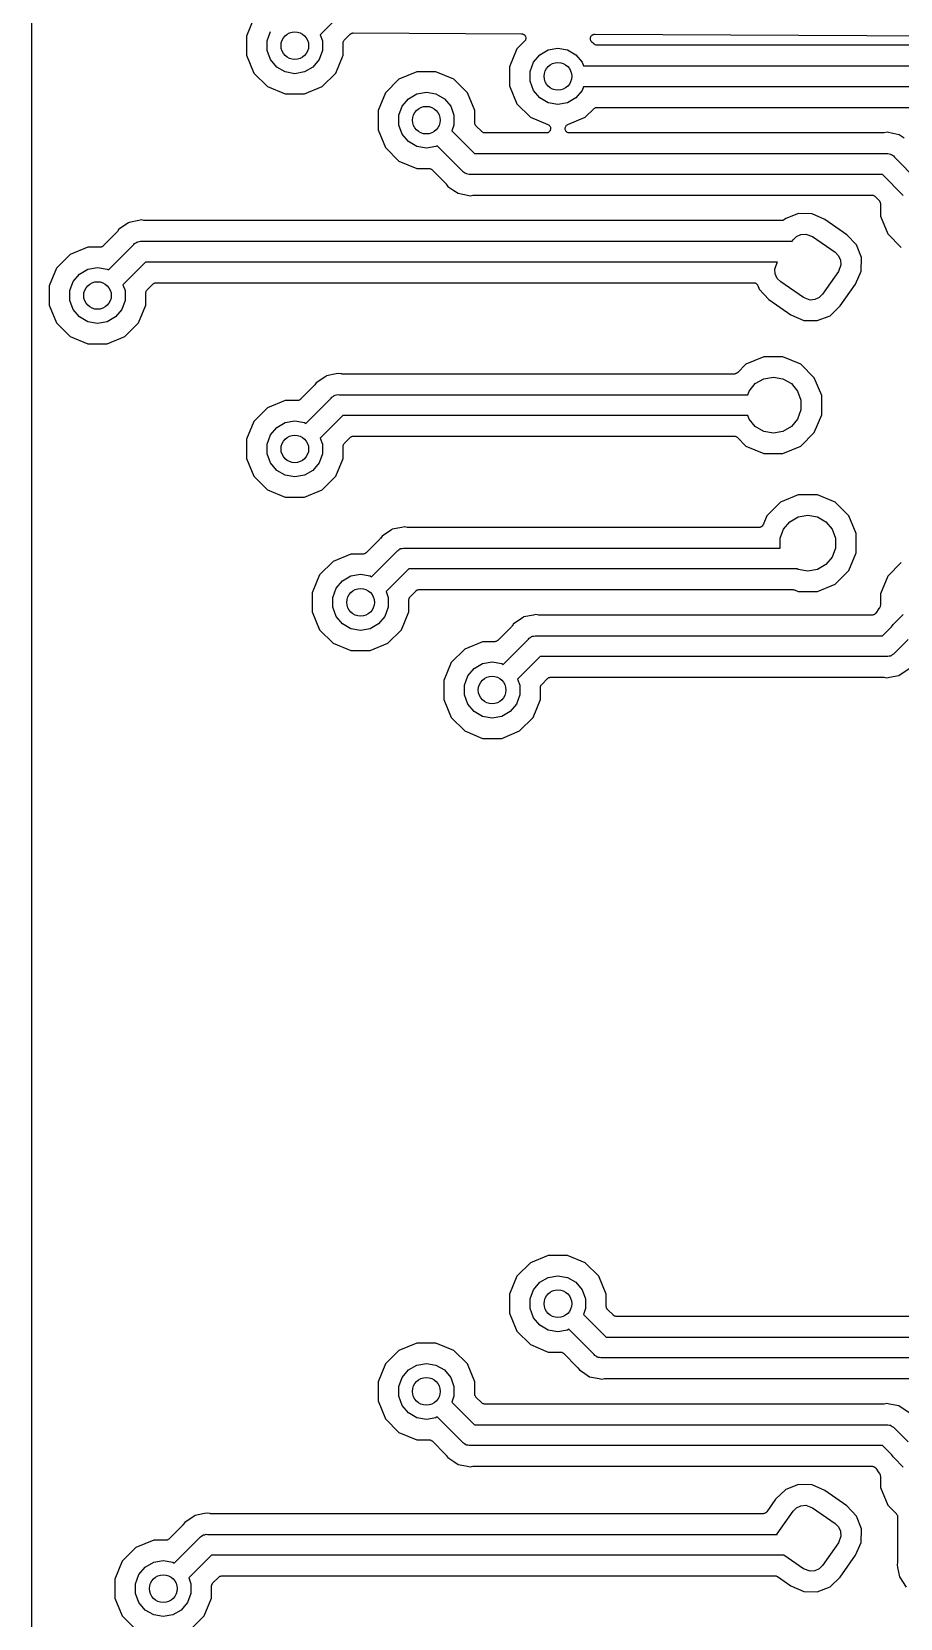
# Model space of a CAD drawing. Extents: x 64 to 244, y -149 to -41.
# Drawn here: x 178.44 to 203.59, y -112.62 to -66.65 of the extents above; entities that cross this region are included whole.
import ezdxf

# ---------------------------------------------------------------- set-up
doc = ezdxf.new("R2010")
doc.units = 0
doc.header["$MEASUREMENT"] = 0
doc.layers.add('BLACK', color=7, linetype='CONTINUOUS')

msp = doc.modelspace()

# ---------------------------------------------------------------- linework, layer by layer
at = {"layer": 'BLACK', "linetype": 'CONTINUOUS'}
for p, q in [((178.435, -149.098), (178.435, -42.037)), ((187.449, -66.0866), (186.792, -66.7429)), ((184.868, -66.263), (184.655, -66.7775)), ((185.255, -66.9149), (185.351, -66.6498)), ((184.655, -66.7775), (184.655, -67.3345)), ((185.255, -67.1971), (185.255, -66.9149)), ((186.792, -66.7429), (186.855, -66.9149)), ((186.855, -66.9149), (186.855, -67.1971)), ((187.455, -66.9703), (187.46, -66.9543)), ((187.456, -66.9759), (187.455, -66.9703)), ((187.455, -66.9814), (187.456, -66.9759)), ((187.455, -67.3345), (187.455, -66.9814)), ((187.46, -66.9543), (187.463, -66.938)), ((187.463, -66.938), (187.465, -66.9331)), ((187.465, -66.9331), (187.467, -66.9277)), ((187.467, -66.9277), (187.476, -66.9141)), ((187.476, -66.9141), (187.485, -66.8998)), ((187.485, -66.8998), (187.489, -66.8962)), ((187.489, -66.8962), (187.492, -66.8916)), ((187.492, -66.8916), (187.658, -66.7254)), ((187.658, -66.7254), (187.663, -66.722)), ((187.663, -66.722), (187.667, -66.7175)), ((187.667, -66.7175), (187.681, -66.7094)), ((187.681, -66.7094), (187.695, -66.7001)), ((187.695, -66.7001), (187.7, -66.6986)), ((187.7, -66.6986), (187.705, -66.6956)), ((187.705, -66.6956), (187.721, -66.6929)), ((187.721, -66.6929), (187.737, -66.6887)), ((187.737, -66.6887), (187.743, -66.6892)), ((187.743, -66.6892), (187.749, -66.6882)), ((187.749, -66.6882), (192.621, -66.7135)), ((192.71, -66.9303), (192.488, -67.152)), ((192.621, -66.7135), (192.637, -66.7164)), ((192.637, -66.7164), (192.653, -66.7178)), ((192.653, -66.7178), (192.658, -66.7203)), ((192.658, -66.7203), (192.664, -66.7214)), ((192.664, -66.7214), (192.678, -66.7296)), ((192.678, -66.7296), (192.693, -66.7365)), ((192.693, -66.7365), (192.697, -66.7407)), ((192.697, -66.7407), (192.702, -66.7437)), ((192.702, -66.7437), (192.713, -66.7562)), ((192.719, -66.917), (192.71, -66.9303)), ((192.713, -66.7562), (192.724, -66.7677)), ((192.73, -66.9046), (192.719, -66.917)), ((192.724, -66.7677), (192.727, -66.773)), ((192.727, -66.773), (192.73, -66.7776)), ((192.73, -66.7776), (192.736, -66.7929)), ((192.732, -66.899), (192.73, -66.9046)), ((192.735, -66.8942), (192.732, -66.899)), ((192.739, -66.8785), (192.735, -66.8942)), ((192.736, -66.7929), (192.743, -66.8076)), ((192.745, -66.8632), (192.739, -66.8785)), ((192.743, -66.8076), (192.743, -66.8135)), ((192.743, -66.8135), (192.745, -66.8191)), ((192.745, -66.8191), (192.745, -66.8354)), ((192.745, -66.8354), (192.746, -66.8516)), ((192.746, -66.8516), (192.745, -66.8573)), ((192.745, -66.8573), (192.745, -66.8632)), ((194.615, -66.8626), (194.616, -66.8458)), ((194.616, -66.8677), (194.615, -66.8626)), ((194.616, -66.8288), (194.618, -66.8239)), ((194.616, -66.8458), (194.616, -66.8288)), ((194.616, -66.8729), (194.616, -66.8677)), ((194.622, -66.8889), (194.616, -66.8729)), ((194.618, -66.8187), (194.626, -66.8033)), ((194.618, -66.8239), (194.618, -66.8187)), ((194.626, -66.9052), (194.622, -66.8889)), ((194.626, -66.8033), (194.631, -66.7875)), ((194.629, -66.9095), (194.626, -66.9052)), ((194.631, -66.9145), (194.629, -66.9095)), ((194.631, -66.7875), (194.635, -66.7835)), ((194.642, -66.9275), (194.631, -66.9145)), ((194.635, -66.7835), (194.637, -66.7787)), ((194.637, -66.7787), (194.649, -66.7667)), ((194.651, -66.9413), (194.642, -66.9275)), ((194.649, -66.7667), (194.66, -66.7538)), ((194.718, -67.0078), (194.651, -66.9413)), ((194.66, -66.7538), (194.664, -66.7512)), ((194.664, -66.7512), (194.668, -66.7475)), ((194.668, -66.7475), (194.684, -66.7404)), ((194.684, -66.7404), (194.698, -66.732)), ((194.698, -66.732), (194.703, -66.7311)), ((194.703, -66.7311), (194.708, -66.7289)), ((194.708, -66.7289), (194.725, -66.7274)), ((194.722, -67.011), (194.718, -67.0078)), ((194.726, -67.0153), (194.722, -67.011)), ((194.725, -66.7274), (194.742, -66.7245)), ((194.74, -67.0236), (194.726, -67.0153)), ((194.754, -67.0331), (194.74, -67.0236)), ((194.742, -66.7245), (207.536, -66.791)), ((194.759, -67.0345), (194.754, -67.0331)), ((194.764, -67.0373), (194.759, -67.0345)), ((194.78, -67.0402), (194.764, -67.0373)), ((194.796, -67.0445), (194.78, -67.0402)), ((194.802, -67.044), (194.796, -67.0445)), ((194.808, -67.045), (194.802, -67.044)), ((207.535, -67.045), (194.808, -67.045)), ((184.655, -67.3345), (184.868, -67.849)), ((185.351, -67.4622), (185.255, -67.1971)), ((185.533, -67.6783), (185.351, -67.4622)), ((186.759, -67.4622), (186.577, -67.6783)), ((186.855, -67.1971), (186.759, -67.4622)), ((187.242, -67.849), (187.455, -67.3345)), ((192.488, -67.152), (192.275, -67.6665)), ((192.875, -67.8039), (192.971, -67.5388)), ((192.971, -67.5388), (193.153, -67.3227)), ((193.153, -67.3227), (193.397, -67.1816)), ((193.397, -67.1816), (193.675, -67.1327)), ((193.675, -67.1327), (193.953, -67.1816)), ((193.953, -67.1816), (194.197, -67.3227)), ((194.197, -67.3227), (194.379, -67.5388)), ((194.379, -67.5388), (194.417, -67.645)), ((184.868, -67.849), (185.262, -68.2429)), ((185.777, -67.8194), (185.533, -67.6783)), ((186.055, -67.8683), (185.777, -67.8194)), ((186.333, -67.8194), (186.055, -67.8683)), ((186.577, -67.6783), (186.333, -67.8194)), ((186.848, -68.2429), (187.242, -67.849)), ((189.072, -68.0281), (188.678, -68.422)), ((189.587, -67.815), (189.072, -68.0281)), ((190.143, -67.815), (189.587, -67.815)), ((190.658, -68.0281), (190.143, -67.815)), ((191.052, -68.422), (190.658, -68.0281)), ((192.275, -67.6665), (192.275, -68.2235)), ((192.875, -68.0861), (192.875, -67.8039)), ((194.417, -67.645), (207.632, -67.645)), ((185.262, -68.2429), (185.777, -68.456)), ((185.777, -68.456), (186.333, -68.456)), ((186.333, -68.456), (186.848, -68.2429)), ((188.678, -68.422), (188.465, -68.9365)), ((189.343, -68.5927), (189.587, -68.4516)), ((189.587, -68.4516), (189.865, -68.4027)), ((189.865, -68.4027), (190.143, -68.4516)), ((190.143, -68.4516), (190.387, -68.5927)), ((191.265, -68.9365), (191.052, -68.422)), ((192.275, -68.2235), (192.488, -68.738)), ((192.971, -68.3512), (192.875, -68.0861)), ((193.153, -68.5673), (192.971, -68.3512)), ((194.379, -68.3512), (194.197, -68.5673)), ((194.417, -68.245), (194.379, -68.3512)), ((207.521, -68.245), (194.417, -68.245)), ((188.465, -68.9365), (188.465, -69.4935)), ((189.065, -69.0739), (189.161, -68.8088)), ((189.161, -68.8088), (189.343, -68.5927)), ((190.387, -68.5927), (190.569, -68.8088)), ((190.569, -68.8088), (190.665, -69.0739)), ((191.265, -69.2896), (191.265, -68.9365)), ((192.488, -68.738), (192.882, -69.1319)), ((193.397, -68.7084), (193.153, -68.5673)), ((193.675, -68.7573), (193.397, -68.7084)), ((193.953, -68.7084), (193.675, -68.7573)), ((194.197, -68.5673), (193.953, -68.7084)), ((194.468, -69.1319), (194.718, -68.8822)), ((194.718, -68.8822), (194.722, -68.879)), ((194.722, -68.879), (194.726, -68.8747)), ((194.726, -68.8747), (194.74, -68.8664)), ((194.74, -68.8664), (194.754, -68.8569)), ((194.754, -68.8569), (194.759, -68.8555)), ((194.759, -68.8555), (194.764, -68.8527)), ((194.764, -68.8527), (194.78, -68.8498)), ((194.78, -68.8498), (194.796, -68.8455)), ((194.796, -68.8455), (194.802, -68.846)), ((194.802, -68.846), (194.808, -68.845)), ((194.808, -68.845), (207.22, -68.845)), ((189.065, -69.3561), (189.065, -69.0739)), ((189.161, -69.6212), (189.065, -69.3561)), ((190.665, -69.3561), (190.602, -69.5281)), ((190.665, -69.0739), (190.665, -69.3561)), ((191.266, -69.2951), (191.265, -69.2896)), ((191.265, -69.3007), (191.266, -69.2951)), ((191.27, -69.3167), (191.265, -69.3007)), ((191.273, -69.333), (191.27, -69.3167)), ((191.275, -69.3379), (191.273, -69.333)), ((191.277, -69.3433), (191.275, -69.3379)), ((191.286, -69.3569), (191.277, -69.3433)), ((191.295, -69.3712), (191.286, -69.3569)), ((191.299, -69.3748), (191.295, -69.3712)), ((191.302, -69.3794), (191.299, -69.3748)), ((191.471, -69.5478), (191.302, -69.3794)), ((192.882, -69.1319), (193.386, -69.3407)), ((193.386, -69.3407), (193.402, -69.3511)), ((193.402, -69.3511), (193.419, -69.3607)), ((193.419, -69.3607), (193.421, -69.3629)), ((193.421, -69.3629), (193.423, -69.3644)), ((193.423, -69.3644), (193.435, -69.3797)), ((193.435, -69.3797), (193.447, -69.3945)), ((193.447, -69.3945), (193.448, -69.3971)), ((193.448, -69.3971), (193.45, -69.3994)), ((193.45, -69.3994), (193.456, -69.4178)), ((193.894, -69.4178), (193.9, -69.3994)), ((193.9, -69.3994), (193.902, -69.3971)), ((193.902, -69.3971), (193.903, -69.3945)), ((193.903, -69.3945), (193.915, -69.3797)), ((193.915, -69.3797), (193.927, -69.3644)), ((193.927, -69.3644), (193.929, -69.3629)), ((193.929, -69.3629), (193.931, -69.3607)), ((193.931, -69.3607), (193.948, -69.351)), ((193.948, -69.351), (193.964, -69.3407)), ((193.964, -69.3407), (194.468, -69.1319)), ((188.465, -69.4935), (188.678, -70.008)), ((189.343, -69.8373), (189.161, -69.6212)), ((189.587, -69.9784), (189.343, -69.8373)), ((190.602, -69.5281), (191.259, -70.185)), ((191.475, -69.551), (191.471, -69.5478)), ((191.479, -69.5553), (191.475, -69.551)), ((191.493, -69.5636), (191.479, -69.5553)), ((191.507, -69.5731), (191.493, -69.5636)), ((191.512, -69.5745), (191.507, -69.5731)), ((191.517, -69.5773), (191.512, -69.5745)), ((191.533, -69.5802), (191.517, -69.5773)), ((191.549, -69.5845), (191.533, -69.5802)), ((191.555, -69.584), (191.549, -69.5845)), ((191.56, -69.585), (191.555, -69.584)), ((193.337, -69.585), (191.56, -69.585)), ((193.356, -69.5816), (193.337, -69.585)), ((193.376, -69.5791), (193.356, -69.5816)), ((193.378, -69.5778), (193.376, -69.5791)), ((193.381, -69.5773), (193.378, -69.5778)), ((193.398, -69.5677), (193.381, -69.5773)), ((193.415, -69.5588), (193.398, -69.5677)), ((193.417, -69.5567), (193.415, -69.5588)), ((193.419, -69.5553), (193.417, -69.5567)), ((193.432, -69.5405), (193.419, -69.5553)), ((193.445, -69.5262), (193.432, -69.5405)), ((193.446, -69.5236), (193.445, -69.5262)), ((193.447, -69.5215), (193.446, -69.5236)), ((193.454, -69.5033), (193.447, -69.5215)), ((193.461, -69.4855), (193.454, -69.5033)), ((193.456, -69.4178), (193.463, -69.4359)), ((193.462, -69.4827), (193.461, -69.4855)), ((193.463, -69.4801), (193.462, -69.4827)), ((193.463, -69.4359), (193.463, -69.4388)), ((193.463, -69.4388), (193.463, -69.4414)), ((193.463, -69.4414), (193.463, -69.4607)), ((193.463, -69.4607), (193.463, -69.4801)), ((193.887, -69.4359), (193.894, -69.4178)), ((193.887, -69.4388), (193.887, -69.4359)), ((193.887, -69.4414), (193.887, -69.4388)), ((193.887, -69.4607), (193.887, -69.4414)), ((193.887, -69.4801), (193.887, -69.4607)), ((193.888, -69.4827), (193.887, -69.4801)), ((193.889, -69.4855), (193.888, -69.4827)), ((193.896, -69.5033), (193.889, -69.4855)), ((193.903, -69.5215), (193.896, -69.5033)), ((193.904, -69.5236), (193.903, -69.5215)), ((193.905, -69.5262), (193.904, -69.5236)), ((193.918, -69.5405), (193.905, -69.5262)), ((193.931, -69.5553), (193.918, -69.5405)), ((193.933, -69.5567), (193.931, -69.5553)), ((193.935, -69.5588), (193.933, -69.5567)), ((193.952, -69.5677), (193.935, -69.5588)), ((193.969, -69.5773), (193.952, -69.5677)), ((193.972, -69.5778), (193.969, -69.5773)), ((193.974, -69.5791), (193.972, -69.5778)), ((193.994, -69.5816), (193.974, -69.5791)), ((194.013, -69.585), (193.994, -69.5816)), ((203.103, -69.585), (194.013, -69.585)), ((203.115, -69.5829), (203.103, -69.585)), ((203.127, -69.5828), (203.115, -69.5829)), ((203.207, -69.5674), (203.127, -69.5828)), ((203.379, -69.6029), (203.207, -69.5674)), ((203.38, -69.6031), (203.379, -69.6029)), ((203.379, -69.6029), (203.379, -69.6029)), ((203.555, -69.638), (203.38, -69.6031)), ((203.703, -69.7383), (203.555, -69.638)), ((188.678, -70.008), (189.072, -70.4019)), ((189.865, -70.0273), (189.587, -69.9784)), ((190.143, -69.9784), (189.865, -70.0273)), ((190.182, -69.9559), (190.143, -69.9784)), ((190.914, -70.6879), (190.182, -69.9559)), ((191.259, -70.185), (203.188, -70.185)), ((203.188, -70.185), (203.229, -70.1818)), ((203.229, -70.1818), (203.266, -70.192)), ((203.266, -70.192), (203.304, -70.1987)), ((203.304, -70.1987), (203.317, -70.2061)), ((203.317, -70.2061), (203.331, -70.21)), ((203.331, -70.21), (203.362, -70.2324)), ((203.362, -70.2324), (203.396, -70.2516)), ((203.396, -70.2516), (203.422, -70.2831)), ((203.422, -70.2831), (204.104, -70.9759)), ((189.072, -70.4019), (189.587, -70.615)), ((189.587, -70.615), (189.94, -70.615)), ((189.94, -70.615), (189.945, -70.616)), ((189.945, -70.616), (189.951, -70.6155)), ((189.951, -70.6155), (189.967, -70.6198)), ((189.967, -70.6198), (189.983, -70.6227)), ((189.983, -70.6227), (189.988, -70.6255)), ((189.988, -70.6255), (189.993, -70.6269)), ((189.993, -70.6269), (190.007, -70.6364)), ((190.007, -70.6364), (190.021, -70.6447)), ((190.021, -70.6447), (190.025, -70.649)), ((190.025, -70.649), (190.029, -70.6522)), ((190.029, -70.6522), (190.427, -71.0499)), ((190.939, -70.7184), (190.914, -70.6879)), ((190.974, -70.7383), (190.939, -70.7184)), ((191.006, -70.7611), (190.974, -70.7383)), ((191.019, -70.7646), (191.006, -70.7611)), ((191.031, -70.7713), (191.019, -70.7646)), ((191.07, -70.7782), (191.031, -70.7713)), ((191.108, -70.7885), (191.07, -70.7782)), ((191.148, -70.785), (191.108, -70.7885)), ((203.074, -70.785), (191.148, -70.785)), ((203.68, -71.4006), (203.074, -70.785)), ((190.427, -71.0499), (190.434, -71.0601)), ((190.434, -71.0601), (190.443, -71.0691)), ((190.443, -71.0691), (190.486, -71.1339)), ((190.486, -71.1339), (190.658, -71.2487)), ((190.658, -71.2487), (190.658, -71.2487)), ((190.658, -71.2487), (190.784, -71.3328)), ((190.784, -71.3328), (191.059, -71.3874)), ((191.059, -71.3874), (191.135, -71.4026)), ((191.135, -71.4026), (191.211, -71.3874)), ((191.211, -71.3874), (191.224, -71.3872)), ((191.224, -71.3872), (191.236, -71.385)), ((191.236, -71.385), (202.77, -71.385)), ((202.77, -71.385), (202.776, -71.3861)), ((202.776, -71.3861), (202.782, -71.3856)), ((202.782, -71.3856), (202.797, -71.3899)), ((202.797, -71.3899), (202.813, -71.3927)), ((202.813, -71.3927), (202.818, -71.3957)), ((202.818, -71.3957), (202.824, -71.3973)), ((202.824, -71.3973), (202.837, -71.4067)), ((202.837, -71.4067), (202.851, -71.4147)), ((202.851, -71.4147), (202.855, -71.4194)), ((202.855, -71.4194), (202.86, -71.4229)), ((202.86, -71.4229), (202.979, -71.5432)), ((202.979, -71.5432), (202.981, -71.5474)), ((202.981, -71.5474), (202.985, -71.5506)), ((202.985, -71.5506), (202.994, -71.5654)), ((202.994, -71.5654), (203.004, -71.5795)), ((203.004, -71.5795), (203.005, -71.5844)), ((203.005, -71.5844), (203.007, -71.5888)), ((203.007, -71.5888), (203.01, -71.6057)), ((203.01, -71.6057), (203.015, -71.6222)), ((203.015, -71.6222), (203.014, -71.6273)), ((203.014, -71.6273), (203.015, -71.6323)), ((203.015, -71.6323), (203.015, -71.9985)), ((181.534, -72.1226), (181.259, -72.1772)), ((181.61, -72.1074), (181.534, -72.1226)), ((181.686, -72.1226), (181.61, -72.1074)), ((181.699, -72.1228), (181.686, -72.1226)), ((181.711, -72.125), (181.699, -72.1228)), ((200.154, -72.125), (181.711, -72.125)), ((200.158, -72.1243), (200.154, -72.125)), ((200.162, -72.1247), (200.158, -72.1243)), ((200.18, -72.1205), (200.162, -72.1247)), ((200.197, -72.1173), (200.18, -72.1205)), ((200.201, -72.1152), (200.197, -72.1173)), ((200.205, -72.1142), (200.201, -72.1152)), ((200.22, -72.1043), (200.205, -72.1142)), ((200.235, -72.0953), (200.22, -72.1043)), ((200.238, -72.0921), (200.235, -72.0953)), ((200.242, -72.0897), (200.238, -72.0921)), ((200.273, -72.0596), (200.242, -72.0897)), ((200.641, -71.9165), (200.273, -72.0596)), ((201.036, -71.9251), (200.641, -71.9165)), ((201.409, -72.0893), (201.036, -71.9251)), ((202.044, -72.5338), (201.409, -72.0893)), ((203.015, -71.9985), (203.228, -72.513)), ((180.902, -72.4601), (180.504, -72.8578)), ((180.909, -72.4499), (180.902, -72.4601)), ((180.918, -72.4409), (180.909, -72.4499)), ((180.961, -72.3761), (180.918, -72.4409)), ((181.235, -72.193), (180.961, -72.3761)), ((181.259, -72.1772), (181.235, -72.193)), ((181.235, -72.193), (181.235, -72.193)), ((200.489, -72.6835), (200.587, -72.5852)), ((200.587, -72.5852), (200.713, -72.5265)), ((200.713, -72.5265), (200.852, -72.5144)), ((200.852, -72.5144), (201.046, -72.5852)), ((201.046, -72.5852), (201.702, -73.0441)), ((202.325, -72.8282), (202.044, -72.5338)), ((203.228, -72.513), (203.622, -72.9069)), ((180.062, -72.895), (179.547, -73.1081)), ((180.415, -72.895), (180.062, -72.895)), ((180.42, -72.894), (180.415, -72.895)), ((180.426, -72.8945), (180.42, -72.894)), ((180.442, -72.8902), (180.426, -72.8945)), ((180.458, -72.8873), (180.442, -72.8902)), ((180.463, -72.8845), (180.458, -72.8873)), ((180.468, -72.8831), (180.463, -72.8845)), ((180.482, -72.8736), (180.468, -72.8831)), ((180.496, -72.8653), (180.482, -72.8736)), ((180.5, -72.861), (180.496, -72.8653)), ((180.504, -72.8578), (180.5, -72.861)), ((180.657, -73.5541), (181.389, -72.8221)), ((181.389, -72.8221), (181.414, -72.7916)), ((181.414, -72.7916), (181.449, -72.7717)), ((181.449, -72.7717), (181.481, -72.7489)), ((181.481, -72.7489), (181.494, -72.7454)), ((181.494, -72.7454), (181.506, -72.7387)), ((181.506, -72.7387), (181.545, -72.7318)), ((181.545, -72.7318), (181.583, -72.7215)), ((181.583, -72.7215), (181.623, -72.725)), ((181.623, -72.725), (200.46, -72.725)), ((200.46, -72.725), (200.489, -72.6835)), ((201.702, -73.0441), (201.8, -73.1423)), ((202.468, -73.1961), (202.325, -72.8282)), ((179.153, -73.502), (178.94, -74.0165)), ((179.547, -73.1081), (179.153, -73.502)), ((179.818, -73.6727), (180.062, -73.5316)), ((180.062, -73.5316), (180.34, -73.4827)), ((180.34, -73.4827), (180.618, -73.5316)), ((180.618, -73.5316), (180.657, -73.5541)), ((181.734, -73.325), (181.077, -73.9819)), ((200.04, -73.325), (181.734, -73.325)), ((199.959, -73.5334), (200.03, -73.3388)), ((199.972, -73.6718), (199.959, -73.5334)), ((200.03, -73.3388), (200.04, -73.325)), ((201.8, -73.1423), (201.858, -73.2682)), ((201.871, -73.4066), (201.8, -73.6012)), ((201.858, -73.2682), (201.871, -73.4066)), ((202.46, -73.5908), (202.468, -73.1961)), ((179.54, -74.1539), (179.636, -73.8888)), ((179.636, -73.8888), (179.818, -73.6727)), ((181.077, -73.9819), (181.14, -74.1539)), ((181.777, -74.1306), (181.946, -73.9622)), ((181.946, -73.9622), (181.95, -73.959)), ((181.95, -73.959), (181.954, -73.9547)), ((181.954, -73.9547), (181.968, -73.9464)), ((181.968, -73.9464), (181.982, -73.9369)), ((181.982, -73.9369), (181.987, -73.9355)), ((181.987, -73.9355), (181.992, -73.9327)), ((181.992, -73.9327), (182.008, -73.9298)), ((182.008, -73.9298), (182.024, -73.9255)), ((182.024, -73.9255), (182.03, -73.926)), ((182.03, -73.926), (182.035, -73.925)), ((182.035, -73.925), (199.345, -73.925)), ((199.345, -73.925), (199.355, -73.9267)), ((199.355, -73.9267), (199.364, -73.9265)), ((199.364, -73.9265), (199.376, -73.9305)), ((199.376, -73.9305), (199.389, -73.9327)), ((199.389, -73.9327), (199.397, -73.9375)), ((199.397, -73.9375), (199.406, -73.9407)), ((199.406, -73.9407), (199.416, -73.9485)), ((199.416, -73.9485), (199.427, -73.9547)), ((199.427, -73.9547), (199.433, -73.9622)), ((199.433, -73.9622), (199.441, -73.9683)), ((199.441, -73.9683), (199.447, -73.9789)), ((199.447, -73.9789), (199.455, -73.9885)), ((199.455, -73.9885), (199.458, -73.9976)), ((199.458, -73.9976), (199.463, -74.006)), ((200.03, -73.7977), (199.972, -73.6718)), ((200.128, -73.8959), (200.03, -73.7977)), ((200.784, -74.3548), (200.128, -73.8959)), ((201.8, -73.6012), (201.341, -74.2565)), ((201.851, -74.5986), (202.296, -73.9638)), ((202.296, -73.9638), (202.46, -73.5908)), ((178.94, -74.0165), (178.94, -74.5735)), ((179.54, -74.4361), (179.54, -74.1539)), ((179.636, -74.7012), (179.54, -74.4361)), ((181.14, -74.4361), (181.044, -74.7012)), ((181.14, -74.1539), (181.14, -74.4361)), ((181.74, -74.2093), (181.745, -74.1933)), ((181.741, -74.2149), (181.74, -74.2093)), ((181.74, -74.2204), (181.741, -74.2149)), ((181.74, -74.5735), (181.74, -74.2204)), ((181.745, -74.1933), (181.748, -74.177)), ((181.748, -74.177), (181.75, -74.1721)), ((181.75, -74.1721), (181.752, -74.1667)), ((181.752, -74.1667), (181.761, -74.1531)), ((181.761, -74.1531), (181.77, -74.1388)), ((181.77, -74.1388), (181.774, -74.1352)), ((181.774, -74.1352), (181.777, -74.1306)), ((199.463, -74.006), (199.505, -74.1118)), ((199.505, -74.1118), (199.786, -74.4062)), ((199.786, -74.4062), (200.421, -74.8507)), ((200.978, -74.4256), (200.784, -74.3548)), ((201.117, -74.4135), (200.978, -74.4256)), ((201.243, -74.3548), (201.117, -74.4135)), ((201.341, -74.2565), (201.243, -74.3548)), ((178.94, -74.5735), (179.153, -75.088)), ((179.818, -74.9173), (179.636, -74.7012)), ((180.062, -75.0584), (179.818, -74.9173)), ((180.862, -74.9173), (180.618, -75.0584)), ((181.044, -74.7012), (180.862, -74.9173)), ((181.527, -75.088), (181.74, -74.5735)), ((200.421, -74.8507), (200.794, -75.0149)), ((201.189, -75.0235), (201.557, -74.8804)), ((201.557, -74.8804), (201.851, -74.5986)), ((179.153, -75.088), (179.547, -75.4819)), ((180.34, -75.1073), (180.062, -75.0584)), ((180.618, -75.0584), (180.34, -75.1073)), ((181.133, -75.4819), (181.527, -75.088)), ((200.794, -75.0149), (201.189, -75.0235)), ((179.547, -75.4819), (180.062, -75.695)), ((180.062, -75.695), (180.618, -75.695)), ((180.618, -75.695), (181.133, -75.4819)), ((199.122, -76.2831), (198.872, -76.5328)), ((199.637, -76.07), (199.122, -76.2831)), ((200.193, -76.07), (199.637, -76.07)), ((200.708, -76.2831), (200.193, -76.07)), ((201.102, -76.677), (200.708, -76.2831)), ((186.95, -76.638), (186.676, -76.8211)), ((186.974, -76.6222), (186.95, -76.638)), ((186.95, -76.638), (186.95, -76.638)), ((187.249, -76.5676), (186.974, -76.6222)), ((187.325, -76.5524), (187.249, -76.5676)), ((187.401, -76.5676), (187.325, -76.5524)), ((187.414, -76.5678), (187.401, -76.5676)), ((187.426, -76.57), (187.414, -76.5678)), ((198.782, -76.57), (187.426, -76.57)), ((198.788, -76.569), (198.782, -76.57)), ((198.794, -76.5695), (198.788, -76.569)), ((198.81, -76.5652), (198.794, -76.5695)), ((198.826, -76.5623), (198.81, -76.5652)), ((198.831, -76.5595), (198.826, -76.5623)), ((198.836, -76.5581), (198.831, -76.5595)), ((198.85, -76.5486), (198.836, -76.5581)), ((198.864, -76.5403), (198.85, -76.5486)), ((198.868, -76.536), (198.864, -76.5403)), ((198.872, -76.5328), (198.868, -76.536)), ((199.393, -76.8477), (199.637, -76.7066)), ((199.637, -76.7066), (199.915, -76.6577)), ((199.915, -76.6577), (200.193, -76.7066)), ((200.193, -76.7066), (200.437, -76.8477)), ((201.315, -77.1915), (201.102, -76.677)), ((186.617, -76.9051), (186.219, -77.3028)), ((186.624, -76.8949), (186.617, -76.9051)), ((186.633, -76.8859), (186.624, -76.8949)), ((186.676, -76.8211), (186.633, -76.8859)), ((187.129, -77.2366), (187.164, -77.2167)), ((187.164, -77.2167), (187.196, -77.1939)), ((187.196, -77.1939), (187.209, -77.1904)), ((187.209, -77.1904), (187.221, -77.1837)), ((187.221, -77.1837), (187.26, -77.1768)), ((187.26, -77.1768), (187.298, -77.1665)), ((187.298, -77.1665), (187.338, -77.17)), ((187.338, -77.17), (199.173, -77.17)), ((199.173, -77.17), (199.211, -77.0638)), ((199.211, -77.0638), (199.393, -76.8477)), ((200.437, -76.8477), (200.619, -77.0638)), ((200.619, -77.0638), (200.715, -77.3289)), ((201.315, -77.7485), (201.315, -77.1915)), ((185.262, -77.5531), (184.868, -77.947)), ((185.777, -77.34), (185.262, -77.5531)), ((186.13, -77.34), (185.777, -77.34)), ((186.135, -77.339), (186.13, -77.34)), ((186.141, -77.3395), (186.135, -77.339)), ((186.157, -77.3352), (186.141, -77.3395)), ((186.173, -77.3323), (186.157, -77.3352)), ((186.178, -77.3295), (186.173, -77.3323)), ((186.183, -77.3281), (186.178, -77.3295)), ((186.197, -77.3186), (186.183, -77.3281)), ((186.211, -77.3103), (186.197, -77.3186)), ((186.215, -77.306), (186.211, -77.3103)), ((186.219, -77.3028), (186.215, -77.306)), ((186.372, -77.9991), (187.104, -77.2671)), ((187.104, -77.2671), (187.129, -77.2366)), ((200.715, -77.6111), (200.619, -77.8762)), ((200.715, -77.3289), (200.715, -77.6111)), ((184.868, -77.947), (184.655, -78.4615)), ((185.351, -78.3338), (185.533, -78.1177)), ((185.533, -78.1177), (185.777, -77.9766)), ((185.777, -77.9766), (186.055, -77.9277)), ((186.055, -77.9277), (186.333, -77.9766)), ((186.333, -77.9766), (186.372, -77.9991)), ((187.449, -77.77), (186.792, -78.4269)), ((199.173, -77.77), (187.449, -77.77)), ((199.211, -77.8762), (199.173, -77.77)), ((199.393, -78.0923), (199.211, -77.8762)), ((199.637, -78.2334), (199.393, -78.0923)), ((200.437, -78.0923), (200.193, -78.2334)), ((200.619, -77.8762), (200.437, -78.0923)), ((201.102, -78.263), (201.315, -77.7485)), ((184.655, -78.4615), (184.655, -79.0185)), ((185.255, -78.5989), (185.351, -78.3338)), ((185.255, -78.8811), (185.255, -78.5989)), ((186.792, -78.4269), (186.855, -78.5989)), ((186.855, -78.5989), (186.855, -78.8811)), ((187.467, -78.6117), (187.476, -78.5981)), ((187.476, -78.5981), (187.485, -78.5838)), ((187.485, -78.5838), (187.489, -78.5802)), ((187.489, -78.5802), (187.492, -78.5756)), ((187.492, -78.5756), (187.661, -78.4072)), ((187.661, -78.4072), (187.665, -78.404)), ((187.665, -78.404), (187.669, -78.3997)), ((187.669, -78.3997), (187.683, -78.3914)), ((187.683, -78.3914), (187.697, -78.3819)), ((187.697, -78.3819), (187.702, -78.3805)), ((187.702, -78.3805), (187.707, -78.3777)), ((187.707, -78.3777), (187.723, -78.3748)), ((187.723, -78.3748), (187.739, -78.3705)), ((187.739, -78.3705), (187.745, -78.371)), ((187.745, -78.371), (187.75, -78.37)), ((187.75, -78.37), (198.782, -78.37)), ((198.782, -78.37), (198.788, -78.371)), ((198.788, -78.371), (198.794, -78.3705)), ((198.794, -78.3705), (198.81, -78.3748)), ((198.81, -78.3748), (198.826, -78.3777)), ((198.826, -78.3777), (198.831, -78.3805)), ((198.831, -78.3805), (198.836, -78.3819)), ((198.836, -78.3819), (198.85, -78.3914)), ((198.85, -78.3914), (198.864, -78.3997)), ((198.864, -78.3997), (198.868, -78.404)), ((198.868, -78.404), (198.872, -78.4072)), ((198.872, -78.4072), (199.122, -78.6569)), ((199.915, -78.2823), (199.637, -78.2334)), ((200.193, -78.2334), (199.915, -78.2823)), ((200.708, -78.6569), (201.102, -78.263)), ((184.655, -79.0185), (184.868, -79.533)), ((185.351, -79.1462), (185.255, -78.8811)), ((186.855, -78.8811), (186.759, -79.1462)), ((187.242, -79.533), (187.455, -79.0185)), ((187.455, -78.6543), (187.46, -78.6383)), ((187.456, -78.6599), (187.455, -78.6543)), ((187.455, -78.6654), (187.456, -78.6599)), ((187.455, -79.0185), (187.455, -78.6654)), ((187.46, -78.6383), (187.463, -78.622)), ((187.463, -78.622), (187.465, -78.6171)), ((187.465, -78.6171), (187.467, -78.6117)), ((199.122, -78.6569), (199.637, -78.87)), ((199.637, -78.87), (200.193, -78.87)), ((200.193, -78.87), (200.708, -78.6569)), ((185.533, -79.3623), (185.351, -79.1462)), ((185.777, -79.5034), (185.533, -79.3623)), ((186.055, -79.5523), (185.777, -79.5034)), ((186.333, -79.5034), (186.055, -79.5523)), ((186.577, -79.3623), (186.333, -79.5034)), ((186.759, -79.1462), (186.577, -79.3623)), ((184.868, -79.533), (185.262, -79.9269)), ((185.262, -79.9269), (185.777, -80.14)), ((186.333, -80.14), (186.848, -79.9269)), ((186.848, -79.9269), (187.242, -79.533)), ((185.777, -80.14), (186.333, -80.14)), ((200.122, -80.2831), (199.728, -80.677)), ((200.637, -80.07), (200.122, -80.2831)), ((201.193, -80.07), (200.637, -80.07)), ((201.708, -80.2831), (201.193, -80.07)), ((202.102, -80.677), (201.708, -80.2831)), ((199.728, -80.677), (199.621, -80.9366)), ((200.211, -81.0638), (200.393, -80.8477)), ((200.393, -80.8477), (200.637, -80.7066)), ((200.637, -80.7066), (200.915, -80.6577)), ((200.915, -80.6577), (201.193, -80.7066)), ((201.193, -80.7066), (201.437, -80.8477)), ((201.437, -80.8477), (201.619, -81.0638)), ((202.315, -81.1915), (202.102, -80.677)), ((188.522, -81.3501), (188.124, -81.7478)), ((188.529, -81.3399), (188.522, -81.3501)), ((188.538, -81.3309), (188.529, -81.3399)), ((188.581, -81.2661), (188.538, -81.3309)), ((188.857, -81.0819), (188.581, -81.2661)), ((188.879, -81.0672), (188.857, -81.0819)), ((188.857, -81.0819), (188.857, -81.0819)), ((189.154, -81.0126), (188.879, -81.0672)), ((189.23, -80.9974), (189.154, -81.0126)), ((189.306, -81.0126), (189.23, -80.9974)), ((189.319, -81.0128), (189.306, -81.0126)), ((189.331, -81.015), (189.319, -81.0128)), ((199.503, -81.015), (189.331, -81.015)), ((199.511, -81.0135), (199.503, -81.015)), ((199.52, -81.0139), (199.511, -81.0135)), ((199.533, -81.0097), (199.52, -81.0139)), ((199.547, -81.0073), (199.533, -81.0097)), ((199.554, -81.0032), (199.547, -81.0073)), ((199.562, -81.0007), (199.554, -81.0032)), ((199.573, -80.9922), (199.562, -81.0007)), ((199.585, -80.9853), (199.573, -80.9922)), ((199.59, -80.9789), (199.585, -80.9853)), ((199.597, -80.9738), (199.59, -80.9789)), ((199.604, -80.9621), (199.597, -80.9738)), ((199.613, -80.9515), (199.604, -80.9621)), ((199.616, -80.9436), (199.613, -80.9515)), ((199.621, -80.9366), (199.616, -80.9436)), ((200.115, -81.3289), (200.211, -81.0638)), ((200.115, -81.6111), (200.115, -81.3289)), ((201.619, -81.0638), (201.715, -81.3289)), ((201.715, -81.3289), (201.715, -81.6111)), ((202.315, -81.7485), (202.315, -81.1915)), ((187.682, -81.785), (187.167, -81.9981)), ((188.035, -81.785), (187.682, -81.785)), ((188.04, -81.784), (188.035, -81.785)), ((188.046, -81.7845), (188.04, -81.784)), ((188.062, -81.7802), (188.046, -81.7845)), ((188.078, -81.7773), (188.062, -81.7802)), ((188.083, -81.7745), (188.078, -81.7773)), ((188.088, -81.7731), (188.083, -81.7745)), ((188.102, -81.7636), (188.088, -81.7731)), ((188.116, -81.7553), (188.102, -81.7636)), ((188.12, -81.751), (188.116, -81.7553)), ((188.124, -81.7478), (188.12, -81.751)), ((188.277, -82.4441), (189.009, -81.7121)), ((189.009, -81.7121), (189.034, -81.6816)), ((189.034, -81.6816), (189.069, -81.6617)), ((189.069, -81.6617), (189.101, -81.6389)), ((189.101, -81.6389), (189.114, -81.6354)), ((189.114, -81.6354), (189.126, -81.6287)), ((189.126, -81.6287), (189.165, -81.6218)), ((189.165, -81.6218), (189.203, -81.6115)), ((189.203, -81.6115), (189.243, -81.615)), ((189.243, -81.615), (200.116, -81.615)), ((200.116, -81.615), (200.115, -81.6111)), ((201.715, -81.6111), (201.619, -81.8762)), ((202.102, -82.263), (202.315, -81.7485)), ((187.167, -81.9981), (186.773, -82.392)), ((189.354, -82.215), (188.697, -82.8719)), ((200.605, -82.215), (189.354, -82.215)), ((200.637, -82.2334), (200.605, -82.215)), ((200.915, -82.2823), (200.637, -82.2334)), ((201.193, -82.2334), (200.915, -82.2823)), ((201.437, -82.0923), (201.193, -82.2334)), ((201.619, -81.8762), (201.437, -82.0923)), ((201.708, -82.6569), (202.102, -82.263)), ((203.622, -82.0331), (203.228, -82.427)), ((186.773, -82.392), (186.56, -82.9065)), ((187.256, -82.7788), (187.438, -82.5627)), ((187.438, -82.5627), (187.682, -82.4216)), ((187.682, -82.4216), (187.96, -82.3727)), ((187.96, -82.3727), (188.238, -82.4216)), ((188.238, -82.4216), (188.277, -82.4441)), ((201.193, -82.87), (201.708, -82.6569)), ((203.228, -82.427), (203.015, -82.9415)), ((186.56, -82.9065), (186.56, -83.4635)), ((187.16, -83.0439), (187.256, -82.7788)), ((187.16, -83.3261), (187.16, -83.0439)), ((188.697, -82.8719), (188.76, -83.0439)), ((188.76, -83.0439), (188.76, -83.3261)), ((189.36, -83.0993), (189.365, -83.0833)), ((189.361, -83.1049), (189.36, -83.0993)), ((189.36, -83.1104), (189.361, -83.1049)), ((189.36, -83.4635), (189.36, -83.1104)), ((189.365, -83.0833), (189.368, -83.067)), ((189.368, -83.067), (189.37, -83.0621)), ((189.37, -83.0621), (189.372, -83.0567)), ((189.372, -83.0567), (189.381, -83.0431)), ((189.381, -83.0431), (189.39, -83.0288)), ((189.39, -83.0288), (189.394, -83.0252)), ((189.394, -83.0252), (189.397, -83.0206)), ((189.397, -83.0206), (189.566, -82.8522)), ((189.566, -82.8522), (189.57, -82.849)), ((189.57, -82.849), (189.574, -82.8447)), ((189.574, -82.8447), (189.588, -82.8364)), ((189.588, -82.8364), (189.602, -82.8269)), ((189.602, -82.8269), (189.607, -82.8255)), ((189.607, -82.8255), (189.612, -82.8227)), ((189.612, -82.8227), (189.628, -82.8198)), ((189.628, -82.8198), (189.644, -82.8155)), ((189.644, -82.8155), (189.65, -82.816)), ((189.65, -82.816), (189.655, -82.815)), ((189.655, -82.815), (200.478, -82.815)), ((200.478, -82.815), (200.481, -82.8155)), ((200.481, -82.8155), (200.484, -82.8151)), ((200.484, -82.8151), (200.503, -82.8193)), ((200.503, -82.8193), (200.522, -82.8227)), ((200.522, -82.8227), (200.524, -82.8241)), ((200.524, -82.8241), (200.527, -82.8247)), ((200.527, -82.8247), (200.637, -82.87)), ((200.637, -82.87), (201.193, -82.87)), ((203.015, -82.9415), (203.015, -83.2706)), ((186.56, -83.4635), (186.773, -83.978)), ((187.256, -83.5912), (187.16, -83.3261)), ((187.438, -83.8073), (187.256, -83.5912)), ((188.664, -83.5912), (188.482, -83.8073)), ((188.76, -83.3261), (188.664, -83.5912)), ((189.147, -83.978), (189.36, -83.4635)), ((192.636, -83.6423), (192.391, -83.8061)), ((192.689, -83.6072), (192.636, -83.6423)), ((192.964, -83.5526), (192.689, -83.6072)), ((193.04, -83.5374), (192.964, -83.5526)), ((193.116, -83.5526), (193.04, -83.5374)), ((193.129, -83.5528), (193.116, -83.5526)), ((193.141, -83.555), (193.129, -83.5528)), ((202.775, -83.555), (193.141, -83.555)), ((202.78, -83.554), (202.775, -83.555)), ((202.786, -83.5545), (202.78, -83.554)), ((202.802, -83.5502), (202.786, -83.5545)), ((202.818, -83.5473), (202.802, -83.5502)), ((202.823, -83.5445), (202.818, -83.5473)), ((202.828, -83.5431), (202.823, -83.5445)), ((202.842, -83.5336), (202.828, -83.5431)), ((202.848, -83.53), (202.842, -83.5336)), ((202.852, -83.528), (202.848, -83.53)), ((202.853, -83.5273), (202.852, -83.528)), ((202.856, -83.5253), (202.853, -83.5273)), ((202.86, -83.521), (202.856, -83.5253)), ((202.864, -83.5178), (202.86, -83.521)), ((202.867, -83.5154), (202.864, -83.5178)), ((202.874, -83.5052), (202.867, -83.5154)), ((202.883, -83.4962), (202.874, -83.5052)), ((202.97, -83.3651), (202.883, -83.4962)), ((202.972, -83.3638), (202.97, -83.3651)), ((202.985, -83.3522), (202.972, -83.3638)), ((202.987, -83.3486), (202.985, -83.3522)), ((202.99, -83.3457), (202.987, -83.3486)), ((202.998, -83.3296), (202.99, -83.3457)), ((203.007, -83.314), (202.998, -83.3296)), ((203.008, -83.3099), (203.007, -83.314)), ((203.01, -83.3061), (203.008, -83.3099)), ((203.012, -83.2883), (203.01, -83.3061)), ((203.015, -83.2706), (203.012, -83.2883)), ((203.412, -83.7986), (203.678, -83.5331)), ((186.773, -83.978), (187.167, -84.3719)), ((187.682, -83.9484), (187.438, -83.8073)), ((187.96, -83.9973), (187.682, -83.9484)), ((188.238, -83.9484), (187.96, -83.9973)), ((188.482, -83.8073), (188.238, -83.9484)), ((188.753, -84.3719), (189.147, -83.978)), ((192.332, -83.8901), (191.934, -84.2878)), ((192.339, -83.8799), (192.332, -83.8901)), ((192.348, -83.8709), (192.339, -83.8799)), ((192.391, -83.8061), (192.348, -83.8709)), ((203.076, -84.155), (203.339, -83.892)), ((203.339, -83.8913), (203.362, -83.8587)), ((203.339, -83.892), (203.339, -83.8913)), ((203.362, -83.8587), (203.382, -83.8242)), ((203.382, -83.8242), (203.412, -83.7986)), ((187.167, -84.3719), (187.682, -84.585)), ((188.238, -84.585), (188.753, -84.3719)), ((190.977, -84.5381), (190.583, -84.932)), ((191.492, -84.325), (190.977, -84.5381)), ((191.845, -84.325), (191.492, -84.325)), ((191.85, -84.324), (191.845, -84.325)), ((191.856, -84.3245), (191.85, -84.324)), ((191.872, -84.3202), (191.856, -84.3245)), ((191.888, -84.3173), (191.872, -84.3202)), ((191.893, -84.3145), (191.888, -84.3173)), ((191.898, -84.3131), (191.893, -84.3145)), ((191.912, -84.3036), (191.898, -84.3131)), ((191.926, -84.2953), (191.912, -84.3036)), ((191.93, -84.291), (191.926, -84.2953)), ((191.934, -84.2878), (191.93, -84.291)), ((192.087, -84.9841), (192.819, -84.2521)), ((192.819, -84.2521), (192.844, -84.2216)), ((192.844, -84.2216), (192.879, -84.2017)), ((192.879, -84.2017), (192.911, -84.1789)), ((192.911, -84.1789), (192.924, -84.1754)), ((192.924, -84.1754), (192.936, -84.1687)), ((192.936, -84.1687), (192.975, -84.1618)), ((192.975, -84.1618), (193.013, -84.1515)), ((193.013, -84.1515), (193.053, -84.155)), ((193.053, -84.155), (203.076, -84.155)), ((203.818, -84.2614), (203.421, -84.6579)), ((187.682, -84.585), (188.238, -84.585)), ((190.583, -84.932), (190.37, -85.4465)), ((191.248, -85.1027), (191.492, -84.9616)), ((191.492, -84.9616), (191.77, -84.9127)), ((191.77, -84.9127), (192.048, -84.9616)), ((192.048, -84.9616), (192.087, -84.9841)), ((193.164, -84.755), (192.507, -85.4119)), ((203.187, -84.755), (193.164, -84.755)), ((203.227, -84.7585), (203.187, -84.755)), ((203.265, -84.7482), (203.227, -84.7585)), ((203.304, -84.7413), (203.265, -84.7482)), ((203.316, -84.7346), (203.304, -84.7413)), ((203.329, -84.7311), (203.316, -84.7346)), ((203.361, -84.7083), (203.329, -84.7311)), ((203.396, -84.6884), (203.361, -84.7083)), ((203.421, -84.6579), (203.396, -84.6884)), ((190.37, -85.4465), (190.37, -86.0035)), ((190.97, -85.5839), (191.066, -85.3188)), ((191.066, -85.3188), (191.248, -85.1027)), ((192.507, -85.4119), (192.57, -85.5839)), ((193.207, -85.5606), (193.376, -85.3922)), ((193.376, -85.3922), (193.38, -85.389)), ((193.38, -85.389), (193.384, -85.3847)), ((193.384, -85.3847), (193.398, -85.3764)), ((193.398, -85.3764), (193.412, -85.3669)), ((193.412, -85.3669), (193.417, -85.3655)), ((193.417, -85.3655), (193.422, -85.3627)), ((193.422, -85.3627), (193.438, -85.3598)), ((193.438, -85.3598), (193.454, -85.3555)), ((193.454, -85.3555), (193.46, -85.356)), ((193.46, -85.356), (193.465, -85.355)), ((193.465, -85.355), (203.099, -85.355)), ((203.099, -85.355), (203.111, -85.3572)), ((203.111, -85.3572), (203.124, -85.3574)), ((203.124, -85.3574), (203.2, -85.3726)), ((203.2, -85.3726), (203.276, -85.3574)), ((203.276, -85.3574), (203.551, -85.3028)), ((203.276, -85.3574), (203.276, -85.3574)), ((203.551, -85.3028), (203.849, -85.1039)), ((190.97, -85.8661), (190.97, -85.5839)), ((191.066, -86.1312), (190.97, -85.8661)), ((192.57, -85.8661), (192.474, -86.1312)), ((192.57, -85.5839), (192.57, -85.8661)), ((193.17, -85.6393), (193.175, -85.6233)), ((193.171, -85.6449), (193.17, -85.6393)), ((193.17, -85.6504), (193.171, -85.6449)), ((193.17, -86.0035), (193.17, -85.6504)), ((193.175, -85.6233), (193.178, -85.607)), ((193.178, -85.607), (193.18, -85.6021)), ((193.18, -85.6021), (193.182, -85.5967)), ((193.182, -85.5967), (193.191, -85.5831)), ((193.191, -85.5831), (193.2, -85.5688)), ((193.2, -85.5688), (193.204, -85.5652)), ((193.204, -85.5652), (193.207, -85.5606)), ((190.37, -86.0035), (190.583, -86.518)), ((191.248, -86.3473), (191.066, -86.1312)), ((191.492, -86.4884), (191.248, -86.3473)), ((192.292, -86.3473), (192.048, -86.4884)), ((192.474, -86.1312), (192.292, -86.3473)), ((192.957, -86.518), (193.17, -86.0035)), ((190.583, -86.518), (190.977, -86.9119)), ((191.77, -86.5373), (191.492, -86.4884)), ((192.048, -86.4884), (191.77, -86.5373)), ((192.563, -86.9119), (192.957, -86.518)), ((190.977, -86.9119), (191.492, -87.125)), ((191.492, -87.125), (192.048, -87.125)), ((192.048, -87.125), (192.563, -86.9119)), ((192.882, -102.318), (192.488, -102.712)), ((193.397, -102.105), (192.882, -102.318)), ((193.953, -102.105), (193.397, -102.105)), ((194.468, -102.318), (193.953, -102.105)), ((194.862, -102.712), (194.468, -102.318)), ((192.488, -102.712), (192.275, -103.227)), ((192.971, -103.099), (193.153, -102.883)), ((193.153, -102.883), (193.397, -102.742)), ((193.397, -102.742), (193.675, -102.693)), ((193.675, -102.693), (193.953, -102.742)), ((193.953, -102.742), (194.197, -102.883)), ((194.197, -102.883), (194.379, -103.099)), ((195.075, -103.227), (194.862, -102.712)), ((192.275, -103.227), (192.275, -103.783)), ((192.875, -103.364), (192.971, -103.099)), ((192.875, -103.646), (192.875, -103.364)), ((194.379, -103.099), (194.475, -103.364)), ((194.475, -103.364), (194.475, -103.646)), ((195.075, -103.58), (195.075, -103.227)), ((192.275, -103.783), (192.488, -104.298)), ((192.971, -103.911), (192.875, -103.646)), ((194.475, -103.646), (194.412, -103.818)), ((194.412, -103.818), (195.069, -104.475)), ((195.076, -103.585), (195.075, -103.58)), ((195.075, -103.591), (195.076, -103.585)), ((195.08, -103.607), (195.075, -103.591)), ((195.083, -103.623), (195.08, -103.607)), ((195.085, -103.628), (195.083, -103.623)), ((195.087, -103.633), (195.085, -103.628)), ((195.096, -103.647), (195.087, -103.633)), ((195.105, -103.661), (195.096, -103.647)), ((195.109, -103.665), (195.105, -103.661)), ((195.112, -103.669), (195.109, -103.665)), ((195.281, -103.838), (195.112, -103.669)), ((195.285, -103.841), (195.281, -103.838)), ((195.289, -103.845), (195.285, -103.841)), ((195.303, -103.854), (195.289, -103.845)), ((195.317, -103.863), (195.303, -103.854)), ((195.322, -103.865), (195.317, -103.863)), ((195.327, -103.867), (195.322, -103.865)), ((195.343, -103.87), (195.327, -103.867)), ((195.359, -103.875), (195.343, -103.87)), ((195.365, -103.874), (195.359, -103.875)), ((195.37, -103.875), (195.365, -103.874)), ((205.166, -103.875), (195.37, -103.875)), ((192.488, -104.298), (192.882, -104.692)), ((193.153, -104.127), (192.971, -103.911)), ((193.397, -104.268), (193.153, -104.127)), ((193.675, -104.317), (193.397, -104.268)), ((193.953, -104.268), (193.675, -104.317)), ((193.992, -104.246), (193.953, -104.268)), ((194.724, -104.978), (193.992, -104.246)), ((189.587, -104.645), (189.072, -104.858)), ((190.143, -104.645), (189.587, -104.645)), ((190.658, -104.858), (190.143, -104.645)), ((192.882, -104.692), (193.397, -104.905)), ((195.069, -104.475), (218.316, -104.475)), ((188.678, -105.252), (188.465, -105.767)), ((189.072, -104.858), (188.678, -105.252)), ((189.587, -105.282), (189.865, -105.233)), ((189.865, -105.233), (190.143, -105.282)), ((191.052, -105.252), (190.658, -104.858)), ((191.265, -105.767), (191.052, -105.252)), ((193.397, -104.905), (193.75, -104.905)), ((193.75, -104.905), (193.755, -104.906)), ((193.755, -104.906), (193.761, -104.905)), ((193.761, -104.905), (193.777, -104.91)), ((193.777, -104.91), (193.793, -104.913)), ((193.793, -104.913), (193.798, -104.915)), ((193.798, -104.915), (193.803, -104.917)), ((193.803, -104.917), (193.817, -104.926)), ((193.817, -104.926), (193.831, -104.935)), ((193.831, -104.935), (193.835, -104.939)), ((193.835, -104.939), (193.839, -104.942)), ((193.839, -104.942), (194.237, -105.34)), ((194.749, -105.008), (194.724, -104.978)), ((194.784, -105.028), (194.749, -105.008)), ((194.816, -105.051), (194.784, -105.028)), ((194.829, -105.055), (194.816, -105.051)), ((194.841, -105.061), (194.829, -105.055)), ((194.88, -105.068), (194.841, -105.061)), ((194.918, -105.078), (194.88, -105.068)), ((194.958, -105.075), (194.918, -105.078)), ((208.615, -105.075), (194.958, -105.075)), ((189.065, -105.904), (189.161, -105.639)), ((189.161, -105.639), (189.343, -105.423)), ((189.343, -105.423), (189.587, -105.282)), ((190.143, -105.282), (190.387, -105.423)), ((190.387, -105.423), (190.569, -105.639)), ((190.569, -105.639), (190.665, -105.904)), ((194.237, -105.34), (194.244, -105.35)), ((194.244, -105.35), (194.253, -105.359)), ((194.253, -105.359), (194.296, -105.424)), ((194.296, -105.424), (194.451, -105.527)), ((194.451, -105.527), (194.594, -105.623)), ((194.594, -105.623), (194.869, -105.677)), ((194.869, -105.677), (194.945, -105.693)), ((194.945, -105.693), (195.021, -105.677)), ((195.021, -105.677), (195.034, -105.677)), ((195.034, -105.677), (195.046, -105.675)), ((195.046, -105.675), (207.888, -105.675)), ((188.465, -105.767), (188.465, -106.323)), ((189.065, -106.186), (189.065, -105.904)), ((190.665, -105.904), (190.665, -106.186)), ((191.265, -106.12), (191.265, -105.767)), ((191.266, -106.125), (191.265, -106.12)), ((191.265, -106.131), (191.266, -106.125)), ((191.27, -106.147), (191.265, -106.131)), ((191.273, -106.163), (191.27, -106.147)), ((191.275, -106.168), (191.273, -106.163)), ((191.277, -106.173), (191.275, -106.168)), ((191.286, -106.187), (191.277, -106.173)), ((188.465, -106.323), (188.678, -106.838)), ((189.161, -106.451), (189.065, -106.186)), ((189.343, -106.667), (189.161, -106.451)), ((190.665, -106.186), (190.602, -106.358)), ((190.602, -106.358), (191.259, -107.015)), ((191.295, -106.201), (191.286, -106.187)), ((191.299, -106.205), (191.295, -106.201)), ((191.302, -106.209), (191.299, -106.205)), ((191.471, -106.378), (191.302, -106.209)), ((191.475, -106.381), (191.471, -106.378)), ((191.479, -106.385), (191.475, -106.381)), ((191.493, -106.394), (191.479, -106.385)), ((191.507, -106.403), (191.493, -106.394)), ((191.512, -106.405), (191.507, -106.403)), ((191.517, -106.407), (191.512, -106.405)), ((191.533, -106.41), (191.517, -106.407)), ((191.549, -106.415), (191.533, -106.41)), ((191.555, -106.414), (191.549, -106.415)), ((191.56, -106.415), (191.555, -106.414)), ((203.099, -106.415), (191.56, -106.415)), ((203.111, -106.413), (203.099, -106.415)), ((203.124, -106.413), (203.111, -106.413)), ((203.2, -106.397), (203.124, -106.413)), ((203.276, -106.413), (203.2, -106.397)), ((203.551, -106.467), (203.276, -106.413)), ((203.276, -106.413), (203.276, -106.413)), ((203.849, -106.666), (203.551, -106.467)), ((188.678, -106.838), (189.072, -107.232)), ((189.587, -106.808), (189.343, -106.667)), ((189.865, -106.857), (189.587, -106.808)), ((190.143, -106.808), (189.865, -106.857)), ((190.182, -106.786), (190.143, -106.808)), ((190.914, -107.518), (190.182, -106.786)), ((191.259, -107.015), (203.187, -107.015)), ((203.187, -107.015), (203.227, -107.012)), ((203.227, -107.012), (203.265, -107.022)), ((203.265, -107.022), (203.304, -107.029)), ((203.304, -107.029), (203.316, -107.035)), ((203.316, -107.035), (203.329, -107.039)), ((203.329, -107.039), (203.361, -107.062)), ((203.361, -107.062), (203.396, -107.082)), ((203.396, -107.082), (203.421, -107.112)), ((189.072, -107.232), (189.587, -107.445)), ((189.587, -107.445), (189.94, -107.445)), ((189.94, -107.445), (189.945, -107.446)), ((189.945, -107.446), (189.951, -107.445)), ((189.951, -107.445), (189.967, -107.45)), ((189.967, -107.45), (189.983, -107.453)), ((189.983, -107.453), (189.988, -107.455)), ((189.988, -107.455), (189.993, -107.457)), ((189.993, -107.457), (190.007, -107.466)), ((190.007, -107.466), (190.021, -107.475)), ((190.021, -107.475), (190.025, -107.479)), ((190.025, -107.479), (190.029, -107.482)), ((190.029, -107.482), (190.427, -107.88)), ((190.939, -107.548), (190.914, -107.518)), ((190.974, -107.568), (190.939, -107.548)), ((203.421, -107.112), (203.818, -107.509)), ((190.427, -107.88), (190.434, -107.89)), ((190.434, -107.89), (190.443, -107.899)), ((190.443, -107.899), (190.486, -107.964)), ((190.486, -107.964), (190.658, -108.079)), ((191.006, -107.591), (190.974, -107.568)), ((191.019, -107.595), (191.006, -107.591)), ((191.031, -107.601), (191.019, -107.595)), ((191.07, -107.608), (191.031, -107.601)), ((191.108, -107.618), (191.07, -107.608)), ((191.148, -107.615), (191.108, -107.618)), ((203.076, -107.615), (191.148, -107.615)), ((203.339, -107.878), (203.076, -107.615)), ((203.339, -107.879), (203.339, -107.878)), ((203.362, -107.911), (203.339, -107.879)), ((203.382, -107.946), (203.362, -107.911)), ((203.412, -107.971), (203.382, -107.946)), ((203.678, -108.237), (203.412, -107.971)), ((190.658, -108.079), (190.658, -108.079)), ((190.658, -108.079), (190.784, -108.163)), ((190.784, -108.163), (191.059, -108.217)), ((191.059, -108.217), (191.135, -108.233)), ((191.135, -108.233), (191.211, -108.217)), ((191.211, -108.217), (191.224, -108.217)), ((191.224, -108.217), (191.236, -108.215)), ((191.236, -108.215), (202.775, -108.215)), ((202.775, -108.215), (202.78, -108.216)), ((202.78, -108.216), (202.786, -108.215)), ((202.786, -108.215), (202.802, -108.22)), ((202.802, -108.22), (202.818, -108.223)), ((202.818, -108.223), (202.823, -108.225)), ((202.823, -108.225), (202.828, -108.227)), ((202.828, -108.227), (202.842, -108.236)), ((202.842, -108.236), (202.848, -108.24)), ((202.848, -108.24), (202.852, -108.242)), ((202.852, -108.242), (202.853, -108.243)), ((202.853, -108.243), (202.856, -108.245)), ((202.856, -108.245), (202.86, -108.249)), ((202.86, -108.249), (202.864, -108.252)), ((202.864, -108.252), (202.867, -108.255)), ((202.867, -108.255), (202.874, -108.265)), ((202.874, -108.265), (202.883, -108.274)), ((202.883, -108.274), (202.97, -108.405)), ((202.97, -108.405), (202.972, -108.406)), ((202.972, -108.406), (202.985, -108.418)), ((202.985, -108.418), (202.987, -108.421)), ((202.987, -108.421), (202.99, -108.424)), ((202.99, -108.424), (202.998, -108.44)), ((202.998, -108.44), (203.007, -108.456)), ((203.007, -108.456), (203.008, -108.46)), ((203.008, -108.46), (203.01, -108.464)), ((203.01, -108.464), (203.012, -108.482)), ((200.273, -108.89), (199.979, -109.171)), ((200.641, -108.747), (200.273, -108.89)), ((201.036, -108.755), (200.641, -108.747)), ((201.409, -108.919), (201.036, -108.755)), ((202.044, -109.364), (201.409, -108.919)), ((203.012, -108.482), (203.015, -108.499)), ((203.015, -108.499), (203.015, -108.828)), ((203.015, -108.828), (203.228, -109.343)), ((199.979, -109.171), (199.724, -109.536)), ((200.587, -109.415), (200.713, -109.357)), ((200.713, -109.357), (200.852, -109.344)), ((200.852, -109.344), (201.046, -109.415)), ((202.325, -109.658), (202.044, -109.364)), ((203.228, -109.343), (203.478, -109.593)), ((182.866, -109.841), (182.823, -109.906)), ((183.144, -109.656), (182.866, -109.841)), ((183.164, -109.642), (183.144, -109.656)), ((183.144, -109.656), (183.144, -109.656)), ((183.439, -109.588), (183.164, -109.642)), ((183.515, -109.572), (183.439, -109.588)), ((183.591, -109.588), (183.515, -109.572)), ((183.604, -109.588), (183.591, -109.588)), ((183.616, -109.59), (183.604, -109.588)), ((199.62, -109.59), (183.616, -109.59)), ((199.636, -109.587), (199.62, -109.59)), ((199.652, -109.586), (199.636, -109.587)), ((199.657, -109.583), (199.652, -109.586)), ((199.663, -109.582), (199.657, -109.583)), ((199.677, -109.574), (199.663, -109.582)), ((199.692, -109.567), (199.677, -109.574)), ((199.696, -109.563), (199.692, -109.567)), ((199.701, -109.56), (199.696, -109.563)), ((199.712, -109.548), (199.701, -109.56)), ((199.724, -109.536), (199.712, -109.548)), ((200.03, -110.169), (200.489, -109.513)), ((200.489, -109.513), (200.587, -109.415)), ((201.046, -109.415), (201.702, -109.874)), ((202.468, -110.026), (202.325, -109.658)), ((203.478, -109.593), (203.481, -109.597)), ((203.481, -109.597), (203.485, -109.601)), ((203.485, -109.601), (203.494, -109.615)), ((203.494, -109.615), (203.503, -109.629)), ((203.503, -109.629), (203.505, -109.634)), ((203.505, -109.634), (203.507, -109.639)), ((203.507, -109.639), (203.51, -109.655)), ((203.51, -109.655), (203.515, -109.671)), ((203.515, -109.671), (203.514, -109.677)), ((203.514, -109.677), (203.515, -109.683)), ((203.515, -109.683), (203.515, -110.969)), ((182.807, -109.925), (182.409, -110.323)), ((182.562, -111.019), (183.294, -110.287)), ((182.814, -109.915), (182.807, -109.925)), ((182.823, -109.906), (182.814, -109.915)), ((183.294, -110.287), (183.319, -110.257)), ((183.319, -110.257), (183.354, -110.237)), ((183.354, -110.237), (183.386, -110.214)), ((183.386, -110.214), (183.399, -110.21)), ((183.399, -110.21), (183.411, -110.204)), ((183.411, -110.204), (183.45, -110.197)), ((183.45, -110.197), (183.488, -110.187)), ((183.488, -110.187), (183.528, -110.19)), ((183.528, -110.19), (200.023, -110.19)), ((200.023, -110.19), (200.03, -110.169)), ((201.702, -109.874), (201.8, -109.972)), ((201.8, -109.972), (201.858, -110.098)), ((201.871, -110.237), (201.8, -110.431)), ((201.858, -110.098), (201.871, -110.237)), ((202.46, -110.421), (202.468, -110.026)), ((181.452, -110.573), (181.058, -110.967)), ((181.967, -110.36), (181.452, -110.573)), ((182.32, -110.36), (181.967, -110.36)), ((182.325, -110.359), (182.32, -110.36)), ((182.331, -110.36), (182.325, -110.359)), ((182.347, -110.355), (182.331, -110.36)), ((182.363, -110.352), (182.347, -110.355)), ((182.368, -110.35), (182.363, -110.352)), ((182.373, -110.348), (182.368, -110.35)), ((182.387, -110.339), (182.373, -110.348)), ((182.401, -110.33), (182.387, -110.339)), ((182.405, -110.326), (182.401, -110.33)), ((182.409, -110.323), (182.405, -110.326)), ((201.8, -110.431), (201.341, -111.087)), ((202.296, -110.794), (202.46, -110.421)), ((181.058, -110.967), (180.845, -111.482)), ((181.541, -111.354), (181.723, -111.138)), ((181.723, -111.138), (181.967, -110.997)), ((181.967, -110.997), (182.245, -110.948)), ((182.245, -110.948), (182.523, -110.997)), ((182.523, -110.997), (182.562, -111.019)), ((183.639, -110.79), (182.982, -111.447)), ((200.22, -110.79), (183.639, -110.79)), ((200.784, -111.185), (200.22, -110.79)), ((200.978, -111.256), (200.784, -111.185)), ((201.243, -111.185), (201.117, -111.243)), ((201.341, -111.087), (201.243, -111.185)), ((201.851, -111.429), (202.296, -110.794)), ((203.513, -110.994), (203.497, -111.07)), ((203.497, -111.07), (203.513, -111.146)), ((203.515, -110.969), (203.513, -110.981)), ((203.513, -110.981), (203.513, -110.994)), ((203.513, -111.146), (203.567, -111.421)), ((180.845, -111.482), (180.845, -112.038)), ((181.445, -111.619), (181.541, -111.354)), ((181.445, -111.901), (181.445, -111.619)), ((182.982, -111.447), (183.045, -111.619)), ((183.045, -111.619), (183.045, -111.901)), ((183.645, -111.674), (183.65, -111.658)), ((183.646, -111.68), (183.645, -111.674)), ((183.645, -111.685), (183.646, -111.68)), ((183.645, -112.038), (183.645, -111.685)), ((183.65, -111.658), (183.653, -111.642)), ((183.653, -111.642), (183.655, -111.637)), ((183.655, -111.637), (183.657, -111.632)), ((183.657, -111.632), (183.666, -111.618)), ((183.666, -111.618), (183.675, -111.604)), ((183.675, -111.604), (183.679, -111.6)), ((183.679, -111.6), (183.682, -111.596)), ((183.682, -111.596), (183.851, -111.427)), ((183.851, -111.427), (183.855, -111.424)), ((183.855, -111.424), (183.859, -111.42)), ((183.859, -111.42), (183.873, -111.411)), ((183.873, -111.411), (183.887, -111.402)), ((183.887, -111.402), (183.892, -111.4)), ((183.892, -111.4), (183.897, -111.398)), ((183.897, -111.398), (183.913, -111.395)), ((183.913, -111.395), (183.929, -111.39)), ((183.929, -111.39), (183.935, -111.391)), ((183.935, -111.391), (183.94, -111.39)), ((183.94, -111.39), (199.966, -111.39)), ((199.966, -111.39), (199.982, -111.393)), ((199.982, -111.393), (199.999, -111.394)), ((199.999, -111.394), (200.004, -111.397)), ((200.004, -111.397), (200.009, -111.398)), ((200.009, -111.398), (200.024, -111.406)), ((200.024, -111.406), (200.039, -111.413)), ((200.039, -111.413), (200.421, -111.681)), ((200.421, -111.681), (200.794, -111.845)), ((201.117, -111.243), (200.978, -111.256)), ((201.557, -111.71), (201.851, -111.429)), ((203.567, -111.421), (203.766, -111.719)), ((180.845, -112.038), (181.058, -112.553)), ((181.541, -112.166), (181.445, -111.901)), ((183.045, -111.901), (182.949, -112.166)), ((183.432, -112.553), (183.645, -112.038)), ((200.794, -111.845), (201.189, -111.853)), ((201.189, -111.853), (201.557, -111.71)), ((181.058, -112.553), (181.452, -112.947)), ((181.723, -112.382), (181.541, -112.166)), ((181.967, -112.523), (181.723, -112.382)), ((182.245, -112.572), (181.967, -112.523)), ((182.523, -112.523), (182.245, -112.572)), ((182.767, -112.382), (182.523, -112.523)), ((182.949, -112.166), (182.767, -112.382)), ((183.038, -112.947), (183.432, -112.553))]:
    msp.add_line(p, q, dxfattribs=at)
at = {"layer": 'BLACK'}
for centre in [(186.055, -67.056), (193.675, -67.945), (189.865, -69.215), (180.34, -74.295), (186.055, -78.74), (187.96, -83.185), (191.77, -85.725), (193.675, -103.505), (189.865, -106.045), (182.245, -111.76)]:
    msp.add_circle(centre, 0.4, dxfattribs=at)

doc.saveas('drawing.dxf')
